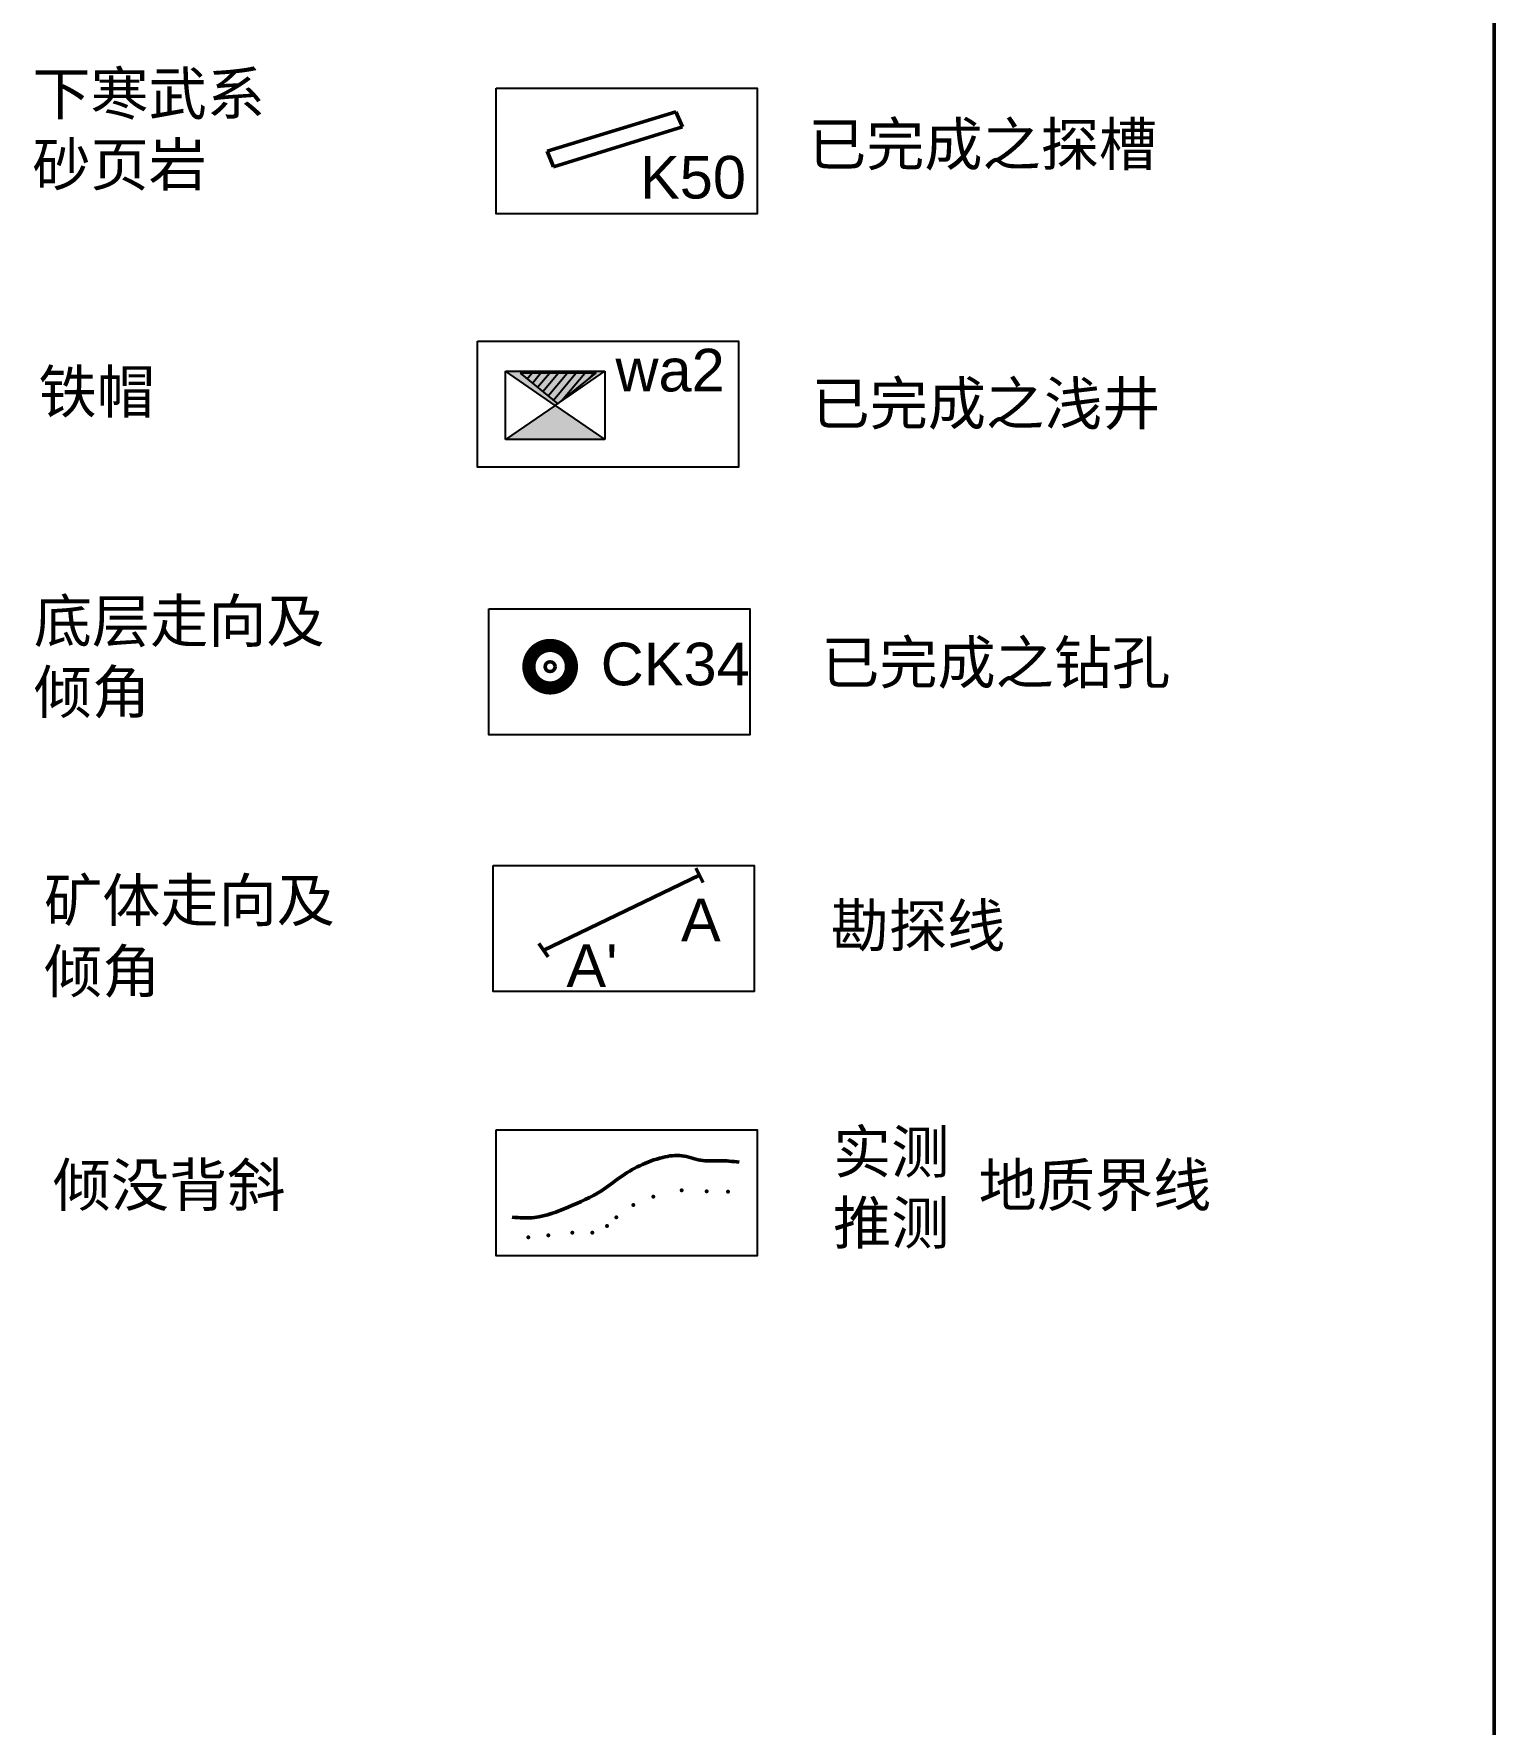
# Model space of a CAD drawing. Header units: millimetres. Extents: x 417511 to 419139, y 2845303 to 2846491.
# Drawn here: x 418796.6 to 419139.1, y 2845607.8 to 2846004.4 of the extents above; entities that cross this region are included whole.
import ezdxf

# ---------------------------------------------------------------- set-up
doc = ezdxf.new("R2010")
doc.units = ezdxf.units.MM
doc.header["$LTSCALE"] = 0.3
for name, color, linetype in [('图例', 7, 'Continuous'), ('图框+网格线', 7, 'Continuous'), ('铁帽', 7, 'Continuous')]:
    doc.layers.add(name, color=color, linetype=linetype)
doc.styles.get("Standard").update_dxf_attribs({"font": 'arial.ttf'})
pattern_1 = [(50, (416712.984, 2844305.138), (-1.21609555, 1.0204253), [])]

msp = doc.modelspace()

# ---------------------------------------------------------------- hatches: boundary and pattern name
at = {"layer": '图例', "lineweight": -3, "ltscale": 0.5, "transparency": 33554641}
h = msp.add_hatch(color=256, dxfattribs=at)
h.dxf.hatch_style = 1
h.set_gradient(color1=(255, 255, 255), color2=(0, 0, 0), one_color=1)
h.paths.add_polyline_path([(418907.23, 2845925.24), (418918.89, 2845917.23), (418930.55, 2845925.24)])
h.paths.add_polyline_path([(418907.23, 2845909.21), (418930.55, 2845909.21), (418918.89, 2845917.23)])
h = msp.add_hatch(color=256, dxfattribs=at)
h.dxf.hatch_style = 1
h.set_gradient(color1=(38, 76, 66), color2=(0, 0, 0), one_color=1)
h.paths.add_polyline_path([(418907.23, 2845925.24), (418918.89, 2845917.23), (418930.55, 2845925.24)])
h.paths.add_polyline_path([(418918.89, 2845917.23), (418907.23, 2845909.21), (418930.55, 2845909.21)])
h = msp.add_hatch(color=256, dxfattribs=at)
h.dxf.hatch_style = 1
h.paths.add_polyline_path([(418907.23, 2845925.24), (418918.89, 2845917.23), (418930.55, 2845925.24)])
h.paths.add_polyline_path([(418930.55, 2845909.21), (418918.89, 2845917.23), (418907.23, 2845909.21)])
at = {"layer": '铁帽', "lineweight": -3, "ltscale": 0.5}
h = msp.add_hatch(dxfattribs=at)
h.set_pattern_fill('ANSI31', color=256, scale=0.5, angle=5)
h.set_pattern_definition(pattern_1)
h.paths.add_polyline_path([(418910.69, 2845924.79), (418919.54, 2845917.61), (418928.39, 2845924.79)])
at = {"layer": '铁帽', "lineweight": -3, "ltscale": 0.5, "transparency": 33554641}
h = msp.add_hatch(dxfattribs=at)
h.set_pattern_fill('ANSI31', color=256, scale=0.5, angle=5)
h.set_pattern_definition(pattern_1)
h.paths.add_polyline_path([(418919.54, 2845917.61), (418928.39, 2845924.79), (418910.69, 2845924.79)])
h = msp.add_hatch(dxfattribs=at)
h.set_pattern_fill('ANSI31', color=256, scale=0.5, angle=5)
h.set_pattern_definition(pattern_1)
edge = h.paths.add_edge_path()
edge.add_line((418910.69, 2845910.43), (418928.39, 2845924.79))
edge.add_line((418910.69, 2845924.79), (418919.54, 2845917.61))
edge.add_line((418910.69, 2845924.79), (418928.39, 2845924.79))
h = msp.add_hatch(dxfattribs=at)
h.set_pattern_fill('ANSI31', color=256, scale=0.5, angle=5)
h.set_pattern_definition(pattern_1)
h.paths.add_polyline_path([(418910.69, 2845924.79), (418919.54, 2845917.61), (418928.39, 2845924.79)])
h = msp.add_hatch(dxfattribs=at)
h.set_pattern_fill('ANSI31', color=256, scale=0.5, angle=5)
h.set_pattern_definition(pattern_1)
h.paths.add_polyline_path([(418928.39, 2845924.79), (418910.69, 2845924.79), (418919.54, 2845917.61)])

# ---------------------------------------------------------------- linework, layer by layer
at = {"layer": '图例', "linetype": 'ByBlock', "lineweight": 50}
for p, q in [((418917.02, 2845976.86), (418947.17, 2845986.12)), ((418947.17, 2845986.12), (418948.74, 2845982.6)), ((418948.74, 2845982.6), (418918.46, 2845973.21)), ((418918.46, 2845973.21), (418917.02, 2845976.85)), ((418916.04, 2845789.31), (418952.75, 2845807.02)), ((418953.59, 2845805.33), (418951.91, 2845808.66)), ((418952.75, 2845807.02), (418953.59, 2845805.33)), ((418917.23, 2845787.88), (418915.03, 2845791))]:
    msp.add_line(p, q, dxfattribs=at)
at = {"layer": '图例', "lineweight": -3, "ltscale": 0.5}
for p, q in [((418907.23, 2845925.24), (418930.55, 2845925.24)), ((418907.23, 2845909.21), (418907.23, 2845925.24)), ((418918.89, 2845917.23), (418907.23, 2845925.24)), ((418918.89, 2845917.23), (418930.55, 2845925.24)), ((418930.55, 2845925.24), (418930.55, 2845909.21)), ((418918.89, 2845917.23), (418907.23, 2845909.21)), ((418918.89, 2845917.23), (418930.55, 2845909.21)), ((418930.55, 2845909.21), (418907.23, 2845909.21))]:
    msp.add_line(p, q, dxfattribs=at)
at = {"layer": '图例', "linetype": 'ByBlock', "lineweight": -3}
for points in [[(418905.06, 2845991.7), (418966.28, 2845991.7), (418966.28, 2845962.15), (418905.06, 2845962.15)], [(418900.69, 2845932.33), (418961.91, 2845932.33), (418961.91, 2845902.78), (418900.69, 2845902.78)], [(418903.32, 2845869.47), (418964.53, 2845869.47), (418964.53, 2845839.92), (418903.32, 2845839.92)], [(418904.34, 2845809.3), (418965.55, 2845809.3), (418965.55, 2845779.75), (418904.34, 2845779.75)], [(418905.06, 2845747.24), (418966.28, 2845747.24), (418966.28, 2845717.69), (418905.06, 2845717.69)]]:
    msp.add_lwpolyline(points, close=True, dxfattribs=at)
at = {"layer": '图例', "linetype": 'ByBlock', "lineweight": 50, "const_width": 3.1}
msp.add_lwpolyline([(418912.72, 2845855.93, 1), (418922.69, 2845855.93, 1)], format="xyb", close=True, dxfattribs=at)
at = {"layer": '图例', "linetype": 'ByBlock', "lineweight": 50}
msp.add_circle((418917.7, 2845855.93), 1.16, dxfattribs=at)
msp.add_spline([(418908.77, 2845726.76), (418914.06, 2845726.7), (418921.92, 2845729.14), (418929.72, 2845732.98), (418934.08, 2845736.12), (418938.74, 2845738.86), (418944.11, 2845740.79), (418948.61, 2845741.2), (418952.93, 2845740.15), (418957.37, 2845740.03), (418962.04, 2845739.68)], degree=3, dxfattribs=at)
for p in [(418941.88, 2845731.56), (418948.57, 2845733.09), (418954.38, 2845732.85), (418959.43, 2845732.74), (418937.19, 2845729.63), (418931.03, 2845724.71), (418933.2, 2845726.7), (418912.61, 2845722.07), (418917.24, 2845722.48), (418922.87, 2845723.13), (418927.63, 2845723.13)]:
    msp.add_point(p, dxfattribs=at)
at = {"layer": '图框+网格线', "linetype": 'ByBlock', "lineweight": 50}
msp.add_line((419139.12, 2846491.42), (419139.12, 2845303.42), dxfattribs=at)
at = {"layer": '铁帽', "lineweight": -3, "ltscale": 0.5}
for p, q in [((418910.69, 2845924.79), (418919.54, 2845917.61)), ((418928.39, 2845924.79), (418910.69, 2845924.79)), ((418910.69, 2845924.79), (418919.54, 2845917.61)), ((418928.39, 2845924.79), (418910.69, 2845924.79)), ((418919.54, 2845917.61), (418928.39, 2845924.79)), ((418919.54, 2845917.61), (418928.39, 2845924.79))]:
    msp.add_line(p, q, dxfattribs=at)
msp.add_lwpolyline([(418910.69, 2845924.79), (418919.54, 2845917.61), (418928.39, 2845924.79), (418910.69, 2845924.79)], dxfattribs=at)

# ---------------------------------------------------------------- texts
at = {"layer": '图例', "linetype": 'ByBlock', "lineweight": 50, "char_height": 10, "attachment_point": 1}
for s, width, insert in [('{\\fSimSun|b0|i0|c134|p2;下寒武系砂页岩}', 62.7653, (418796.26, 2845995.42)), ('{\\fSimSun|b0|i0|c134|p2;已完成之探槽}', 107.7025, (418978.21, 2845983.52)), ('K50', 12.1288, (418938.78, 2845975.77)), ('wa2', 13.3845, (418933.03, 2845930.52)), ('{\\fSimSun|b0|i0|c134|p2;铁帽}', 60.8135, (418797.7, 2845925.46)), ('{\\fSimSun|b0|i0|c134|p2;已完成之浅井}', 143.414, (418979.01, 2845922.7)), ('{\\fSimSun|b0|i0|c134|p2;底层走向及倾角}', 75.7369, (418796.6, 2845871.67)), ('{\\fSimSun|b0|i0|c134|p2;已完成之钻孔}', 116.0538, (418981.28, 2845861.93)), ('CK34', 8.732, (418929.57, 2845861.56)), ('{\\fSimSun|b0|i0|c134|p2;矿体走向及倾角}', 78.6314, (418799.01, 2845806.13)), ('A', 5.8405, (418948.39, 2845801.49)), ('{\\fSimSun|b0|i0|c134|p2;勘探线}', 110.5758, (418983.52, 2845800.2)), ("A'", 4.9918, (418921.52, 2845790.78)), ('{\\fSimSun|b0|i0|c134|p2;实测}\\P{\\fSimSun|b0|i0|c134|p2;推测}', 32.714, (418984.06, 2845747.12)), ('{\\fSimSun|b0|i0|c134|p2;倾没背斜}', 76.5616, (418801.05, 2845739.35)), ('{\\fSimSun|b0|i0|c134|p2;地质界线}', 73.9621, (419018.2, 2845739.31))]:
    msp.add_mtext_dynamic_manual_height_columns(s, width=width, gutter_width=25, heights=[0], dxfattribs=dict(at, insert=insert))

doc.saveas('drawing.dxf')
